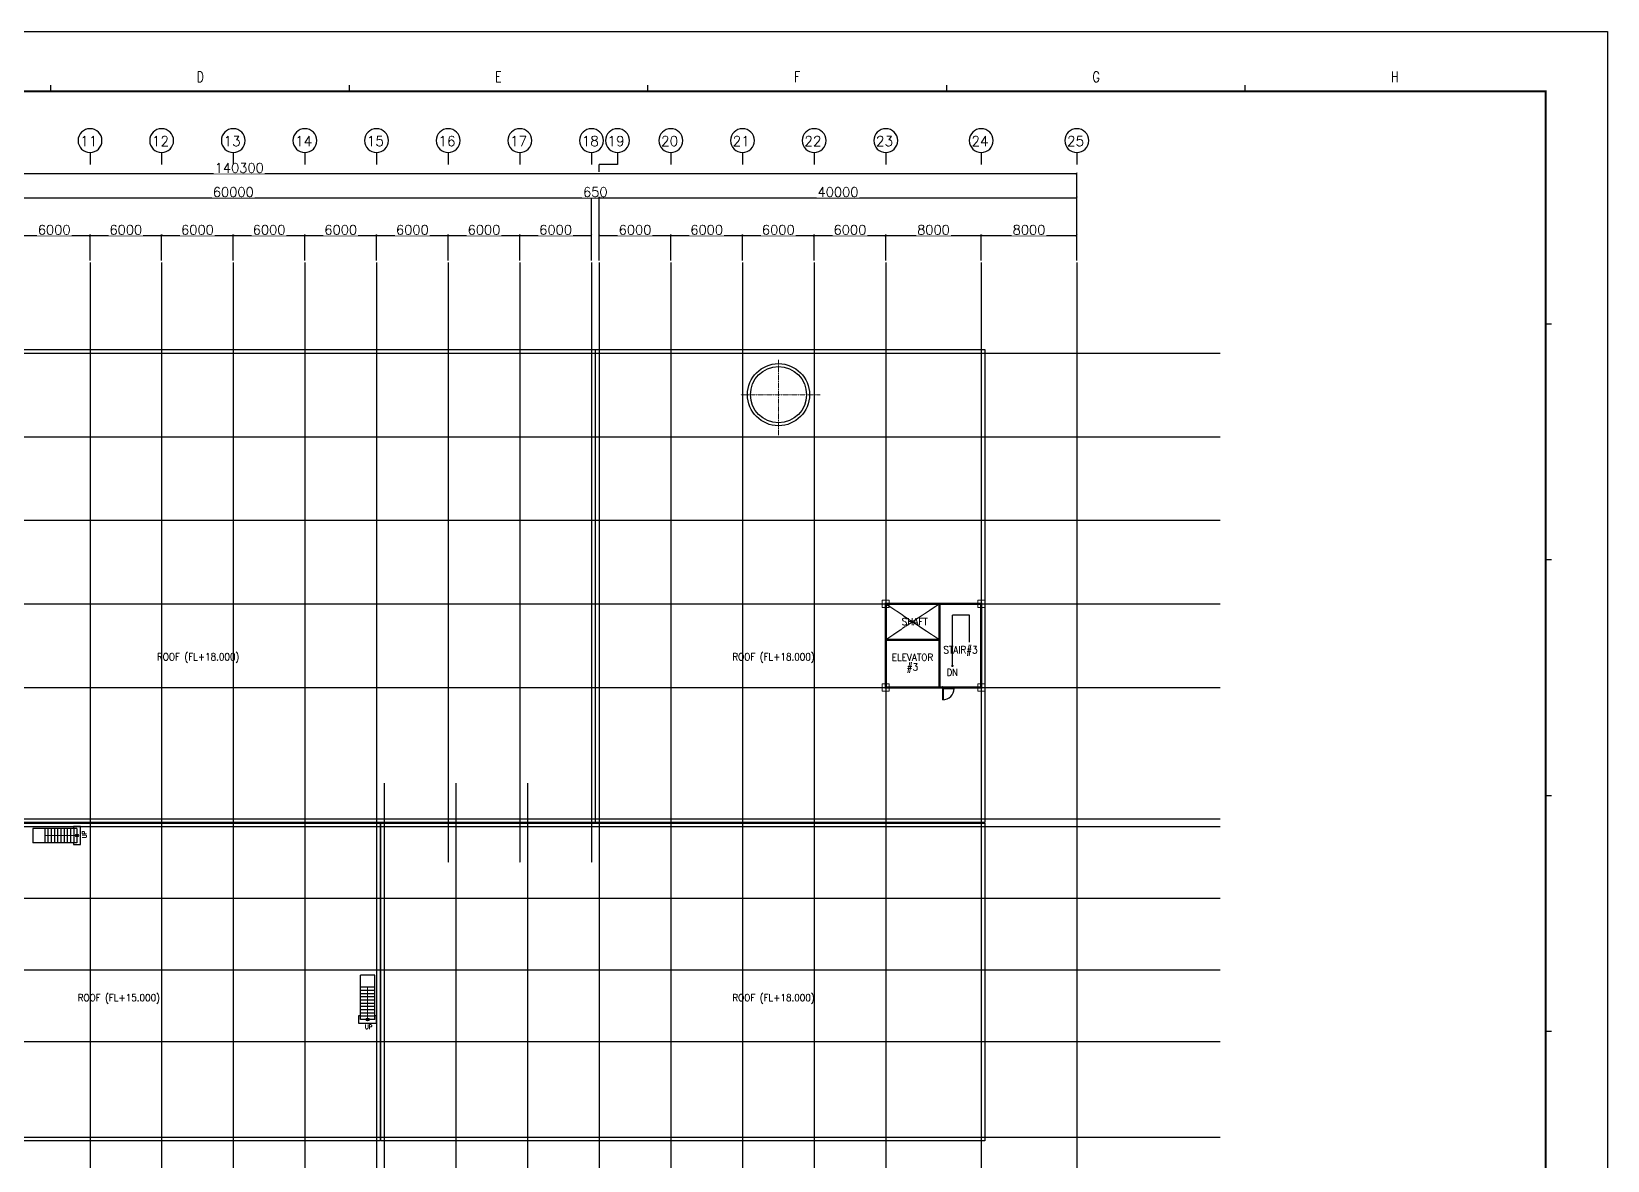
# Model space of a CAD drawing. Header units: millimetres. Extents: x -232466 to 860779, y -177975 to 311634.
# Drawn here: x 491527 to 623529, y -113908 to -19365 of the extents above; entities that cross this region are included whole.
import ezdxf
from ezdxf.enums import TextEntityAlignment as Align

# ---------------------------------------------------------------- set-up
doc = ezdxf.new("R2010")
doc.units = ezdxf.units.MM
doc.linetypes.add('AXES', pattern=[50.8, 31.75, -6.35, 6.35, -6.35])
doc.linetypes.add('CENTER', pattern=[2, 1.25, -0.25, 0.25, -0.25])
for name, color, linetype, lineweight in [('0 외형선', 3, 'Continuous', 25), ('CENTER', 1, 'CENTER', 9), ('COLUMN', 2, 'Continuous', 9), ('TEXT', 7, 'Continuous', 15), ('WALL', 7, 'Continuous', 9)]:
    doc.layers.add(name, color=color, linetype=linetype, lineweight=lineweight)
for name, color, linetype in [('Center Line', 1, 'CENTER'), ('dim', 7, 'Continuous'), ('DOOR', 4, 'Continuous'), ('EA1', 3, 'Continuous'), ('G', 3, 'Continuous'), ('LED', 7, 'Continuous'), ('SYM', 7, 'Continuous'), ('TITLEBOX', 7, 'Continuous'), ('W-FIN', 4, 'Continuous')]:
    doc.layers.add(name, color=color, linetype=linetype)
doc.styles.add('ROMAND', font='romand')
doc.styles.add('RomanS', font='romans.shx')
doc.styles.add('TBOX', font='romans.shx')
doc.dimstyles.new('HYUNDAI', dxfattribs={"dimscale": 120, "dimtxt": 3, "dimasz": 3, "dimexe": 1, "dimexo": 2, "dimgap": 1, "dimtad": 1, "dimdec": 0, "dimdsep": 46, "dimtxsty": 'RomanS', "dimcen": 0, "dimclrd": 256, "dimclre": 256, "dimclrt": 3, "dimadec": 0, "dimazin": 0, "dimtfac": 1, "dimtdec": 0, "dimtix": 1, "dimtmove": 2, "dimatfit": 3, "dimfxl": 1, "dimtvp": 1, "dimtolj": 1, "dimarcsym": 0})

# ---------------------------------------------------------------- blocks, each defined once
blk = doc.blocks.new('_ArchTick')
at = {"color": 0, "linetype": 'ByBlock', "const_width": 0.15}
blk.add_lwpolyline([(-0.5, -0.5), (0.5, 0.5)], dxfattribs=at)
blk = doc.blocks.new('*D933')
at = {"layer": 'Defpoints', "color": 0}
for p in [(579077, -31268), (438777, -38713), (579077, -38713)]:
    blk.add_point(p, dxfattribs=at)
at = {"layer": 'dim', "lineweight": -2}
for p, q in [((438777, -38553), (438777, -31188)), ((438777, -31268), (579077, -31268)), ((579077, -38553), (579077, -31188))]:
    blk.add_line(p, q, dxfattribs=at)
at = {"layer": 'dim', "lineweight": -2, "xscale": 160, "yscale": 160, "zscale": 160, "rotation": 180}
blk.add_blockref('_ArchTick', (438777, -31268), dxfattribs=at)
at = {"layer": 'dim', "lineweight": -2, "xscale": 160, "yscale": 160, "zscale": 160}
blk.add_blockref('_ArchTick', (579077, -31268), dxfattribs=at)
at = {"layer": 'dim', "color": 0, "insert": (508927, -30788), "char_height": 800, "attachment_point": 5, "style": 'RomanS', "bg_fill": 3, "box_fill_scale": 1.1, "bg_fill_color": 257, "bg_fill_transparency": 0}
blk.add_mtext('\\A1;140300', dxfattribs=at)
blk = doc.blocks.new('*D948')
at = {"layer": 'Defpoints', "color": 0}
for p in [(496427, -36450), (490427, -38713), (496427, -38713)]:
    blk.add_point(p, dxfattribs=at)
at = {"layer": 'dim', "lineweight": -2}
for p, q in [((490427, -38553), (490427, -36370)), ((490427, -36450), (496427, -36450)), ((496427, -38553), (496427, -36370))]:
    blk.add_line(p, q, dxfattribs=at)
at = {"layer": 'dim', "lineweight": -2, "xscale": 160, "yscale": 160, "zscale": 160, "rotation": 180}
blk.add_blockref('_ArchTick', (490427, -36450), dxfattribs=at)
at = {"layer": 'dim', "lineweight": -2, "xscale": 160, "yscale": 160, "zscale": 160}
blk.add_blockref('_ArchTick', (496427, -36450), dxfattribs=at)
at = {"layer": 'dim', "color": 0, "insert": (493427, -35970), "char_height": 800, "attachment_point": 5, "style": 'RomanS', "bg_fill": 3, "box_fill_scale": 1.1, "bg_fill_color": 257, "bg_fill_transparency": 0}
blk.add_mtext('\\A1;\\H0.025x;\\H40x;6000', dxfattribs=at)
blk = doc.blocks.new('*D949')
at = {"layer": 'Defpoints', "color": 0}
for p in [(502427, -36450), (496427, -38713), (502427, -38713)]:
    blk.add_point(p, dxfattribs=at)
at = {"layer": 'dim', "lineweight": -2}
for p, q in [((496427, -38553), (496427, -36370)), ((496427, -36450), (502427, -36450)), ((502427, -38553), (502427, -36370))]:
    blk.add_line(p, q, dxfattribs=at)
at = {"layer": 'dim', "lineweight": -2, "xscale": 160, "yscale": 160, "zscale": 160, "rotation": 180}
blk.add_blockref('_ArchTick', (496427, -36450), dxfattribs=at)
at = {"layer": 'dim', "lineweight": -2, "xscale": 160, "yscale": 160, "zscale": 160}
blk.add_blockref('_ArchTick', (502427, -36450), dxfattribs=at)
at = {"layer": 'dim', "color": 0, "insert": (499427, -35970), "char_height": 800, "attachment_point": 5, "style": 'RomanS', "bg_fill": 3, "box_fill_scale": 1.1, "bg_fill_color": 257, "bg_fill_transparency": 0}
blk.add_mtext('\\A1;\\H0.025x;\\H40x;6000', dxfattribs=at)
blk = doc.blocks.new('*D950')
at = {"layer": 'Defpoints', "color": 0}
for p in [(508427, -36450), (502427, -38713), (508427, -38713)]:
    blk.add_point(p, dxfattribs=at)
at = {"layer": 'dim', "lineweight": -2}
for p, q in [((502427, -38553), (502427, -36370)), ((502427, -36450), (508427, -36450)), ((508427, -38553), (508427, -36370))]:
    blk.add_line(p, q, dxfattribs=at)
at = {"layer": 'dim', "lineweight": -2, "xscale": 160, "yscale": 160, "zscale": 160, "rotation": 180}
blk.add_blockref('_ArchTick', (502427, -36450), dxfattribs=at)
at = {"layer": 'dim', "lineweight": -2, "xscale": 160, "yscale": 160, "zscale": 160}
blk.add_blockref('_ArchTick', (508427, -36450), dxfattribs=at)
at = {"layer": 'dim', "color": 0, "insert": (505427, -35970), "char_height": 800, "attachment_point": 5, "style": 'RomanS', "bg_fill": 3, "box_fill_scale": 1.1, "bg_fill_color": 257, "bg_fill_transparency": 0}
blk.add_mtext('\\A1;\\H0.025x;\\H40x;6000', dxfattribs=at)
blk = doc.blocks.new('*D951')
at = {"layer": 'Defpoints', "color": 0}
for p in [(514427, -36450), (508427, -38713), (514427, -38713)]:
    blk.add_point(p, dxfattribs=at)
at = {"layer": 'dim', "lineweight": -2}
for p, q in [((508427, -38553), (508427, -36370)), ((508427, -36450), (514427, -36450)), ((514427, -38553), (514427, -36370))]:
    blk.add_line(p, q, dxfattribs=at)
at = {"layer": 'dim', "lineweight": -2, "xscale": 160, "yscale": 160, "zscale": 160, "rotation": 180}
blk.add_blockref('_ArchTick', (508427, -36450), dxfattribs=at)
at = {"layer": 'dim', "lineweight": -2, "xscale": 160, "yscale": 160, "zscale": 160}
blk.add_blockref('_ArchTick', (514427, -36450), dxfattribs=at)
at = {"layer": 'dim', "color": 0, "insert": (511427, -35970), "char_height": 800, "attachment_point": 5, "style": 'RomanS', "bg_fill": 3, "box_fill_scale": 1.1, "bg_fill_color": 257, "bg_fill_transparency": 0}
blk.add_mtext('\\A1;\\H0.025x;\\H40x;6000', dxfattribs=at)
blk = doc.blocks.new('*D952')
at = {"layer": 'Defpoints', "color": 0}
for p in [(520427, -36450), (514427, -38713), (520427, -38713)]:
    blk.add_point(p, dxfattribs=at)
at = {"layer": 'dim', "lineweight": -2}
for p, q in [((514427, -38553), (514427, -36370)), ((514427, -36450), (520427, -36450)), ((520427, -38553), (520427, -36370))]:
    blk.add_line(p, q, dxfattribs=at)
at = {"layer": 'dim', "lineweight": -2, "xscale": 160, "yscale": 160, "zscale": 160, "rotation": 180}
blk.add_blockref('_ArchTick', (514427, -36450), dxfattribs=at)
at = {"layer": 'dim', "lineweight": -2, "xscale": 160, "yscale": 160, "zscale": 160}
blk.add_blockref('_ArchTick', (520427, -36450), dxfattribs=at)
at = {"layer": 'dim', "color": 0, "insert": (517427, -35970), "char_height": 800, "attachment_point": 5, "style": 'RomanS', "bg_fill": 3, "box_fill_scale": 1.1, "bg_fill_color": 257, "bg_fill_transparency": 0}
blk.add_mtext('\\A1;\\H0.025x;\\H40x;6000', dxfattribs=at)
blk = doc.blocks.new('*D953')
at = {"layer": 'Defpoints', "color": 0}
for p in [(526427, -36450), (520427, -38713), (526427, -38713)]:
    blk.add_point(p, dxfattribs=at)
at = {"layer": 'dim', "lineweight": -2}
for p, q in [((520427, -38553), (520427, -36370)), ((520427, -36450), (526427, -36450)), ((526427, -38553), (526427, -36370))]:
    blk.add_line(p, q, dxfattribs=at)
at = {"layer": 'dim', "lineweight": -2, "xscale": 160, "yscale": 160, "zscale": 160, "rotation": 180}
blk.add_blockref('_ArchTick', (520427, -36450), dxfattribs=at)
at = {"layer": 'dim', "lineweight": -2, "xscale": 160, "yscale": 160, "zscale": 160}
blk.add_blockref('_ArchTick', (526427, -36450), dxfattribs=at)
at = {"layer": 'dim', "color": 0, "insert": (523427, -35970), "char_height": 800, "attachment_point": 5, "style": 'RomanS', "bg_fill": 3, "box_fill_scale": 1.1, "bg_fill_color": 257, "bg_fill_transparency": 0}
blk.add_mtext('\\A1;\\H0.025x;\\H40x;6000', dxfattribs=at)
blk = doc.blocks.new('*D954')
at = {"layer": 'Defpoints', "color": 0}
for p in [(532427, -36450), (526427, -38713), (532427, -38713)]:
    blk.add_point(p, dxfattribs=at)
at = {"layer": 'dim', "lineweight": -2}
for p, q in [((526427, -38553), (526427, -36370)), ((526427, -36450), (532427, -36450)), ((532427, -38553), (532427, -36370))]:
    blk.add_line(p, q, dxfattribs=at)
at = {"layer": 'dim', "lineweight": -2, "xscale": 160, "yscale": 160, "zscale": 160, "rotation": 180}
blk.add_blockref('_ArchTick', (526427, -36450), dxfattribs=at)
at = {"layer": 'dim', "lineweight": -2, "xscale": 160, "yscale": 160, "zscale": 160}
blk.add_blockref('_ArchTick', (532427, -36450), dxfattribs=at)
at = {"layer": 'dim', "color": 0, "insert": (529427, -35970), "char_height": 800, "attachment_point": 5, "style": 'RomanS', "bg_fill": 3, "box_fill_scale": 1.1, "bg_fill_color": 257, "bg_fill_transparency": 0}
blk.add_mtext('\\A1;\\H0.025x;\\H40x;6000', dxfattribs=at)
blk = doc.blocks.new('*D955')
at = {"layer": 'Defpoints', "color": 0}
for p in [(538427, -36450), (532427, -38713), (538427, -38713)]:
    blk.add_point(p, dxfattribs=at)
at = {"layer": 'dim', "lineweight": -2}
for p, q in [((532427, -38553), (532427, -36370)), ((532427, -36450), (538427, -36450)), ((538427, -38553), (538427, -36370))]:
    blk.add_line(p, q, dxfattribs=at)
at = {"layer": 'dim', "lineweight": -2, "xscale": 160, "yscale": 160, "zscale": 160, "rotation": 180}
blk.add_blockref('_ArchTick', (532427, -36450), dxfattribs=at)
at = {"layer": 'dim', "lineweight": -2, "xscale": 160, "yscale": 160, "zscale": 160}
blk.add_blockref('_ArchTick', (538427, -36450), dxfattribs=at)
at = {"layer": 'dim', "color": 0, "insert": (535427, -35970), "char_height": 800, "attachment_point": 5, "style": 'RomanS', "bg_fill": 3, "box_fill_scale": 1.1, "bg_fill_color": 257, "bg_fill_transparency": 0}
blk.add_mtext('\\A1;\\H0.025x;\\H40x;6000', dxfattribs=at)
blk = doc.blocks.new('*D956')
at = {"layer": 'Defpoints', "color": 0}
for p in [(538427, -33286), (478427, -38713), (538427, -38713)]:
    blk.add_point(p, dxfattribs=at)
at = {"layer": 'dim', "lineweight": -2}
for p, q in [((478427, -38553), (478427, -33206)), ((478427, -33286), (538427, -33286)), ((538427, -38553), (538427, -33206))]:
    blk.add_line(p, q, dxfattribs=at)
at = {"layer": 'dim', "lineweight": -2, "xscale": 160, "yscale": 160, "zscale": 160, "rotation": 180}
blk.add_blockref('_ArchTick', (478427, -33286), dxfattribs=at)
at = {"layer": 'dim', "lineweight": -2, "xscale": 160, "yscale": 160, "zscale": 160}
blk.add_blockref('_ArchTick', (538427, -33286), dxfattribs=at)
at = {"layer": 'dim', "color": 0, "insert": (508427, -32806), "char_height": 800, "attachment_point": 5, "style": 'RomanS', "bg_fill": 3, "box_fill_scale": 1.1, "bg_fill_color": 257, "bg_fill_transparency": 0}
blk.add_mtext('\\A1;60000', dxfattribs=at)
blk = doc.blocks.new('*D957')
at = {"layer": 'Defpoints', "color": 0}
for p in [(538427, -38713), (539077, -38713)]:
    blk.add_point(p, dxfattribs=at)
at = {"layer": 'dim', "lineweight": -2}
for p, q in [((538427, -33286), (538267, -33286)), ((538427, -38553), (538427, -33206)), ((538427, -33286), (539077, -33286)), ((539077, -38553), (539077, -33206)), ((539077, -33286), (539237, -33286))]:
    blk.add_line(p, q, dxfattribs=at)
at = {"layer": 'dim', "lineweight": -2, "xscale": 160, "yscale": 160, "zscale": 160}
blk.add_blockref('_ArchTick', (538427, -33286), dxfattribs=at)
at = {"layer": 'dim', "lineweight": -2, "xscale": 160, "yscale": 160, "zscale": 160, "rotation": 180}
blk.add_blockref('_ArchTick', (539077, -33286), dxfattribs=at)
at = {"layer": 'dim', "color": 0, "insert": (538752, -32806), "char_height": 800, "attachment_point": 5, "style": 'RomanS', "bg_fill": 3, "box_fill_scale": 1.1, "bg_fill_color": 257, "bg_fill_transparency": 0}
blk.add_mtext('\\A1;650', dxfattribs=at)
at = {"layer": 'Defpoints', "color": 0}
blk.add_point((539077, -33286), dxfattribs=at)
blk = doc.blocks.new('*D958')
at = {"layer": 'Defpoints', "color": 0}
for p in [(545077, -36450), (539077, -38713), (545077, -38713)]:
    blk.add_point(p, dxfattribs=at)
at = {"layer": 'dim', "lineweight": -2}
for p, q in [((539077, -38553), (539077, -36370)), ((539077, -36450), (545077, -36450)), ((545077, -38553), (545077, -36370))]:
    blk.add_line(p, q, dxfattribs=at)
at = {"layer": 'dim', "lineweight": -2, "xscale": 160, "yscale": 160, "zscale": 160, "rotation": 180}
blk.add_blockref('_ArchTick', (539077, -36450), dxfattribs=at)
at = {"layer": 'dim', "lineweight": -2, "xscale": 160, "yscale": 160, "zscale": 160}
blk.add_blockref('_ArchTick', (545077, -36450), dxfattribs=at)
at = {"layer": 'dim', "color": 0, "insert": (542077, -35970), "char_height": 800, "attachment_point": 5, "style": 'RomanS', "bg_fill": 3, "box_fill_scale": 1.1, "bg_fill_color": 257, "bg_fill_transparency": 0}
blk.add_mtext('\\A1;\\H0.025x;\\H40x;6000', dxfattribs=at)
blk = doc.blocks.new('*D959')
at = {"layer": 'Defpoints', "color": 0}
for p in [(551077, -36450), (545077, -38713), (551077, -38713)]:
    blk.add_point(p, dxfattribs=at)
at = {"layer": 'dim', "lineweight": -2}
for p, q in [((545077, -38553), (545077, -36370)), ((545077, -36450), (551077, -36450)), ((551077, -38553), (551077, -36370))]:
    blk.add_line(p, q, dxfattribs=at)
at = {"layer": 'dim', "lineweight": -2, "xscale": 160, "yscale": 160, "zscale": 160, "rotation": 180}
blk.add_blockref('_ArchTick', (545077, -36450), dxfattribs=at)
at = {"layer": 'dim', "lineweight": -2, "xscale": 160, "yscale": 160, "zscale": 160}
blk.add_blockref('_ArchTick', (551077, -36450), dxfattribs=at)
at = {"layer": 'dim', "color": 0, "insert": (548077, -35970), "char_height": 800, "attachment_point": 5, "style": 'RomanS', "bg_fill": 3, "box_fill_scale": 1.1, "bg_fill_color": 257, "bg_fill_transparency": 0}
blk.add_mtext('\\A1;\\H0.025x;\\H40x;6000', dxfattribs=at)
blk = doc.blocks.new('*D960')
at = {"layer": 'Defpoints', "color": 0}
for p in [(557077, -36450), (551077, -38713), (557077, -38713)]:
    blk.add_point(p, dxfattribs=at)
at = {"layer": 'dim', "lineweight": -2}
for p, q in [((551077, -38553), (551077, -36370)), ((551077, -36450), (557077, -36450)), ((557077, -38553), (557077, -36370))]:
    blk.add_line(p, q, dxfattribs=at)
at = {"layer": 'dim', "lineweight": -2, "xscale": 160, "yscale": 160, "zscale": 160, "rotation": 180}
blk.add_blockref('_ArchTick', (551077, -36450), dxfattribs=at)
at = {"layer": 'dim', "lineweight": -2, "xscale": 160, "yscale": 160, "zscale": 160}
blk.add_blockref('_ArchTick', (557077, -36450), dxfattribs=at)
at = {"layer": 'dim', "color": 0, "insert": (554077, -35970), "char_height": 800, "attachment_point": 5, "style": 'RomanS', "bg_fill": 3, "box_fill_scale": 1.1, "bg_fill_color": 257, "bg_fill_transparency": 0}
blk.add_mtext('\\A1;\\H0.025x;\\H40x;6000', dxfattribs=at)
blk = doc.blocks.new('*D961')
at = {"layer": 'Defpoints', "color": 0}
for p in [(563077, -36450), (557077, -38713), (563077, -38713)]:
    blk.add_point(p, dxfattribs=at)
at = {"layer": 'dim', "lineweight": -2}
for p, q in [((557077, -38553), (557077, -36370)), ((557077, -36450), (563077, -36450)), ((563077, -38553), (563077, -36370))]:
    blk.add_line(p, q, dxfattribs=at)
at = {"layer": 'dim', "lineweight": -2, "xscale": 160, "yscale": 160, "zscale": 160, "rotation": 180}
blk.add_blockref('_ArchTick', (557077, -36450), dxfattribs=at)
at = {"layer": 'dim', "lineweight": -2, "xscale": 160, "yscale": 160, "zscale": 160}
blk.add_blockref('_ArchTick', (563077, -36450), dxfattribs=at)
at = {"layer": 'dim', "color": 0, "insert": (560077, -35970), "char_height": 800, "attachment_point": 5, "style": 'RomanS', "bg_fill": 3, "box_fill_scale": 1.1, "bg_fill_color": 257, "bg_fill_transparency": 0}
blk.add_mtext('\\A1;\\H0.025x;\\H40x;6000', dxfattribs=at)
blk = doc.blocks.new('*D962')
at = {"layer": 'Defpoints', "color": 0}
for p in [(571077, -36450), (563077, -38713), (571077, -38713)]:
    blk.add_point(p, dxfattribs=at)
at = {"layer": 'dim', "lineweight": -2}
for p, q in [((563077, -38553), (563077, -36370)), ((563077, -36450), (571077, -36450)), ((571077, -38553), (571077, -36370))]:
    blk.add_line(p, q, dxfattribs=at)
at = {"layer": 'dim', "lineweight": -2, "xscale": 160, "yscale": 160, "zscale": 160, "rotation": 180}
blk.add_blockref('_ArchTick', (563077, -36450), dxfattribs=at)
at = {"layer": 'dim', "lineweight": -2, "xscale": 160, "yscale": 160, "zscale": 160}
blk.add_blockref('_ArchTick', (571077, -36450), dxfattribs=at)
at = {"layer": 'dim', "color": 0, "insert": (567077, -35970), "char_height": 800, "attachment_point": 5, "style": 'RomanS', "bg_fill": 3, "box_fill_scale": 1.1, "bg_fill_color": 257, "bg_fill_transparency": 0}
blk.add_mtext('\\A1;\\H0.025x;\\H40x;8000', dxfattribs=at)
blk = doc.blocks.new('*D963')
at = {"layer": 'Defpoints', "color": 0}
for p in [(579077, -33286), (539077, -38713), (579077, -38713)]:
    blk.add_point(p, dxfattribs=at)
at = {"layer": 'dim', "lineweight": -2}
for p, q in [((539077, -38553), (539077, -33206)), ((539077, -33286), (579077, -33286)), ((579077, -38553), (579077, -33206))]:
    blk.add_line(p, q, dxfattribs=at)
at = {"layer": 'dim', "lineweight": -2, "xscale": 160, "yscale": 160, "zscale": 160, "rotation": 180}
blk.add_blockref('_ArchTick', (539077, -33286), dxfattribs=at)
at = {"layer": 'dim', "lineweight": -2, "xscale": 160, "yscale": 160, "zscale": 160}
blk.add_blockref('_ArchTick', (579077, -33286), dxfattribs=at)
at = {"layer": 'dim', "color": 0, "insert": (559077, -32806), "char_height": 800, "attachment_point": 5, "style": 'RomanS', "bg_fill": 3, "box_fill_scale": 1.1, "bg_fill_color": 257, "bg_fill_transparency": 0}
blk.add_mtext('\\A1;40000', dxfattribs=at)
blk = doc.blocks.new('주열')
at = {"layer": 'SYM'}
blk.add_line((0, 600), (0, 0), dxfattribs=at)
blk.add_circle((0, 1200), 600, dxfattribs=at)
blk = doc.blocks.new('*D997')
at = {"layer": 'Defpoints', "color": 0}
for p in [(579077, -36450), (571077, -38713), (579077, -38713)]:
    blk.add_point(p, dxfattribs=at)
at = {"layer": 'dim', "lineweight": -2}
for p, q in [((571077, -38553), (571077, -36370)), ((571077, -36450), (579077, -36450)), ((579077, -38553), (579077, -36370))]:
    blk.add_line(p, q, dxfattribs=at)
at = {"layer": 'dim', "lineweight": -2, "xscale": 160, "yscale": 160, "zscale": 160, "rotation": 180}
blk.add_blockref('_ArchTick', (571077, -36450), dxfattribs=at)
at = {"layer": 'dim', "lineweight": -2, "xscale": 160, "yscale": 160, "zscale": 160}
blk.add_blockref('_ArchTick', (579077, -36450), dxfattribs=at)
at = {"layer": 'dim', "color": 0, "insert": (575077, -35970), "char_height": 800, "attachment_point": 5, "style": 'RomanS', "bg_fill": 3, "box_fill_scale": 1.1, "bg_fill_color": 257, "bg_fill_transparency": 0}
blk.add_mtext('\\A1;\\H0.025x;\\H40x;8000', dxfattribs=at)
blk = doc.blocks.new('column600')
at = {"layer": 'COLUMN', "linetype": 'Continuous'}
blk.add_lwpolyline([(-300, -300), (300, -300), (300, 300), (-300, 300)], close=True, dxfattribs=at)
blk = doc.blocks.new('SD1')
at = {"color": 8}
for p, q in [((-55, 200), (-975, 200)), ((-955, 155), (-45, 155))]:
    blk.add_line(p, q, dxfattribs=at)
for points in [[(-1000, 180), (-1000, 200), (-975, 200), (-975, 155), (-955, 155), (-955, 95), (-975, 50), (-1000, 50), (-1000, 70)], [(-25, 1150), (-25, 200), (-55, 200), (-55, 1150)], [(0, 180), (0, 200), (-25, 200), (-25, 155), (-45, 155), (-45, 95), (-25, 50), (0, 50), (0, 70)]]:
    blk.add_lwpolyline(points)
blk.add_arc((-25, 200), 950, 90, 180)
blk = doc.blocks.new('DOT5')
at = {"ltscale": 0.5}
h = blk.add_hatch(color=256, dxfattribs=at)
h.dxf.hatch_style = 1
h.paths.add_polyline_path([(-7579, 38839, 1), (-7339, 38839, 1)])
at = {"color": 0, "ltscale": 0.5}
blk.add_circle((-7459, 38839), 120, dxfattribs=at)

msp = doc.modelspace()

# ---------------------------------------------------------------- linework, layer by layer
for p, q in [((568659.3, -72491.2), (568659.3, -68252)), ((570104.3, -68252), (568659.3, -68252)), ((570104.3, -70511.2), (570104.3, -68252))]:
    msp.add_line(p, q)
at = {"linetype": 'Continuous'}
for points in [[(478126.6, -45999), (538726.6, -45999), (538726.6, -85599), (478126.6, -85599)], [(538776.6, -45999), (571376.6, -45999), (571376.6, -85599), (538776.6, -85599)]]:
    msp.add_lwpolyline(points, close=True, dxfattribs=at)
msp.add_lwpolyline([(570104.3, -70511.2, 0, 160, 0), (570104.3, -70031.2, 0, 0, 0), (570104.3, -70511.2, 0, 0, 0)], format="xyseb")
for points in [[(478126.6, -85649), (520726.6, -85649), (520726.6, -112249), (478126.6, -112249)], [(520776.6, -85649), (571376.6, -85649), (571376.6, -112249), (520776.6, -112249)]]:
    msp.add_lwpolyline(points, close=True)
at = {"color": 3, "ltscale": 0.5}
for points in [[(495033.2, -87298.2), (495033.2, -87448.2), (495633.2, -87448.2), (495633.2, -85948.2), (495033.2, -85948.2), (495033.2, -86098.2)], [(519076.7, -101801.6), (518926.7, -101801.6), (518926.7, -102401.6), (520426.7, -102401.6), (520426.7, -101801.6), (520276.7, -101801.6)]]:
    msp.add_lwpolyline(points, dxfattribs=at)
at = {"layer": '0 외형선', "linetype": 'Continuous', "const_width": 200}
for points in [[(563076.7, -67298.2), (567576.8, -67297.4), (567576.8, -70296.4), (563076.8, -70296.4)], [(571076.7, -67298.2), (571076, -74297.3), (567576.8, -74297.4), (567576.8, -67297.4)], [(563076.8, -70297.2), (567576.8, -70297.2), (567576.8, -74297.4), (563076.8, -74297.4)]]:
    msp.add_lwpolyline(points, close=True, dxfattribs=at)
at = {"layer": 'CENTER', "linetype": 'CENTER'}
for p, q in [((554094.4, -46853.6), (554094.4, -53219.9)), ((557594.8, -49777.6), (550947.9, -49777.6))]:
    msp.add_line(p, q, dxfattribs=at)
at = {"layer": 'Center Line', "linetype": 'AXES'}
for p, q in [((435355.3, -46298.2), (591076.7, -46298.2)), ((435355.3, -46298.2), (591076.7, -46298.2)), ((435355.3, -53298.2), (591076.7, -53298.2)), ((435355.3, -60298.2), (591076.7, -60298.2)), ((435355.3, -67298.2), (591076.7, -67298.2)), ((567576.8, -67297.4), (563076.8, -70296.4)), ((563076.8, -67297.4), (567576.8, -70296.4)), ((435355.3, -74298.2), (591076.7, -74298.2)), ((521076.7, -82298.2), (521076.7, -121886.7)), ((527076.7, -82298.2), (527076.7, -121886.7)), ((533076.7, -82298.2), (533076.7, -121886.7)), ((435355.3, -85298.2), (591076.7, -85298.2)), ((435355.3, -85948.2), (591076.7, -85948.2)), ((435355.3, -91948.2), (591076.7, -91948.2)), ((435355.3, -97948.2), (591076.7, -97948.2)), ((435355.3, -103948.2), (591076.7, -103948.2)), ((435355.3, -111948.2), (591076.7, -111948.2))]:
    msp.add_line(p, q, dxfattribs=at)
at = {"layer": 'EA1'}
for radius in [2600, 2350]:
    msp.add_circle((554094.4, -49777.6), radius, dxfattribs=at)
at = {"layer": 'LED', "const_width": 100}
msp.add_lwpolyline([(568610.6, -72479.8, 1), (568707.9, -72502.6, 1)], format="xyb", close=True, dxfattribs=at)
at = {"layer": 'TITLEBOX', "color": 4, "linetype": 'Continuous'}
for p, q in [((493153.6, -24364.9), (493153.6, -23864.9)), ((493153.6, -24364.9), (493153.6, -23864.9)), ((518153.6, -24364.9), (518153.6, -23864.9)), ((518153.6, -24364.9), (518153.6, -23864.9)), ((543153.6, -24364.9), (543153.6, -23864.9)), ((543153.6, -24364.9), (543153.6, -23864.9)), ((568187.9, -24364.9), (568187.9, -23864.9)), ((568187.9, -24364.9), (568187.9, -23864.9)), ((593187.9, -24364.9), (593187.9, -23864.9)), ((593187.9, -24364.9), (593187.9, -23864.9)), ((618843.6, -43864.9), (618343.6, -43864.9)), ((618843.6, -63614.9), (618343.6, -63614.9)), ((618843.6, -83364.9), (618343.6, -83364.9)), ((618843.6, -103114.9), (618343.6, -103114.9))]:
    msp.add_line(p, q, dxfattribs=at)
at = {"layer": 'TITLEBOX', "color": 7}
msp.add_lwpolyline([(413278.6, -19364.9), (623528.6, -19364.9), (623528.6, -167864.9), (413278.6, -167864.9)], close=True, dxfattribs=at)
at = {"layer": 'TITLEBOX', "color": 4, "const_width": 175}
msp.add_lwpolyline([(418278.6, -24364.9), (618343.6, -24364.9), (618343.6, -162093.5), (418278.6, -162093.5)], close=True, dxfattribs=at)
at = {"layer": 'W-FIN', "ltscale": 0.5}
for p, q in [((495333.2, -86098.2), (491628.2, -86098.2)), ((491628.2, -86098.2), (491628.2, -87298.2)), ((492633.2, -86098.2), (492633.2, -87298.2)), ((492903.2, -86098.2), (492903.2, -87298.2)), ((493173.2, -86098.2), (493173.2, -87298.2)), ((493443.2, -86098.2), (493443.2, -87298.2)), ((493713.2, -86098.2), (493713.2, -87298.2)), ((493983.2, -86098.2), (493983.2, -87298.2)), ((494253.2, -86098.2), (494253.2, -87298.2)), ((494523.2, -86098.2), (494523.2, -87298.2)), ((494793.2, -86098.2), (494793.2, -87298.2)), ((495063.2, -86098.2), (495063.2, -87298.2)), ((495333.2, -86098.2), (495333.2, -87298.2)), ((495333.2, -87298.2), (491628.2, -87298.2)), ((519076.7, -102101.6), (519076.7, -98396.6)), ((520276.7, -98396.6), (519076.7, -98396.6)), ((520276.7, -102101.6), (520276.7, -98396.6)), ((520276.7, -99401.6), (519076.7, -99401.6)), ((520276.7, -99671.6), (519076.7, -99671.6)), ((520276.7, -99941.6), (519076.7, -99941.6)), ((520276.7, -100211.6), (519076.7, -100211.6)), ((520276.7, -100481.6), (519076.7, -100481.6)), ((520276.7, -100751.6), (519076.7, -100751.6)), ((520276.7, -101021.6), (519076.7, -101021.6)), ((520276.7, -101291.6), (519076.7, -101291.6)), ((520276.7, -101561.6), (519076.7, -101561.6)), ((520276.7, -101831.6), (519076.7, -101831.6)), ((520276.7, -102101.6), (519076.7, -102101.6))]:
    msp.add_line(p, q, dxfattribs=at)
at = {"layer": 'WALL', "color": 0, "ltscale": 0.5}
for p, q in [((495333.2, -86698.2), (492619, -86698.2)), ((519676.7, -102101.6), (519676.7, -99387.3))]:
    msp.add_line(p, q, dxfattribs=at)

# ---------------------------------------------------------------- block references
at = {"color": 0}
for p, rotation in [((487874.2, -47858.9), 180), ((558515.9, -94642.5), 90)]:
    msp.add_blockref('DOT5', p, dxfattribs=dict(at, rotation=rotation))
at = {"layer": 'COLUMN', "linetype": 'Continuous'}
for p in [(563076.8, -67297.3), (571076.8, -67297.3), (563076.8, -74297.3), (571076.8, -74297.3)]:
    msp.add_blockref('column600', p, dxfattribs=at)
at = {"layer": 'DOOR', "rotation": 180.0000000000003}
msp.add_blockref('SD1', (567822.3, -74181.9), dxfattribs=at)

# ---------------------------------------------------------------- texts
at = {"color": 0, "ltscale": 0.5, "style": 'RomanS', "width": 0.9}
msp.add_text('UP', height=375, rotation=90, dxfattribs=at).set_placement((496139.9, -86922.7))
msp.add_text('UP', height=375, dxfattribs=at).set_placement((519452.1, -102908.2))
at = {"layer": 'G', "color": 3, "style": 'RomanS', "width": 0.9}
for s, p in [('SHAFT', (565505.2, -68784.4)), ('STAIR#3', (569335.1, -71185.2)), ('ROOF (FL+18.000)', (505486.7, -71772.2)), ('ROOF (FL+18.000)', (553677, -71772.2)), ('ELEVATOR', (565314, -71772.2)), ('#3', (565314, -72622.2)), ('ROOF (FL+15.000)', (498839.8, -100322.9)), ('ROOF (FL+18.000)', (553677, -100322.9))]:
    msp.add_text(s, height=600, dxfattribs=at).set_placement(p, align=Align.MIDDLE)
at = {"layer": 'SYM', "style": 'ROMAND'}
for s, p in [('11', (495604.2, -28961.3)), ('12', (501604.2, -28961.3)), ('13', (507604.2, -28961.3)), ('14', (513604.2, -28961.3)), ('15', (519604.2, -28961.3)), ('16', (525604.2, -28961.3)), ('17', (531604.2, -28961.3)), ('18', (537604.2, -28961.3)), ('19', (539760.1, -28961.3)), ('20', (544254.2, -28961.3)), ('21', (550254.2, -28961.3)), ('22', (556254.2, -28961.3)), ('23', (562254.2, -28961.3)), ('24', (570254.2, -28961.3)), ('25', (578254.2, -28961.3))]:
    msp.add_text(s, height=840.88, dxfattribs=at).set_placement(p)
at = {"layer": 'TEXT', "color": 0, "linetype": 'Continuous', "style": 'RomanS', "width": 0.85}
msp.add_text('DN', height=600, dxfattribs=at).set_placement((568177.1, -73324.7))
at = {"layer": 'TITLEBOX', "color": 4, "linetype": 'Continuous', "style": 'TBOX', "width": 0.75}
for s, p in [('D', (505371.2, -23598.5)), ('E', (530371.2, -23598.5)), ('F', (555405.4, -23598.5)), ('G', (580405.4, -23598.5)), ('H', (605405.4, -23598.5))]:
    msp.add_text(s, height=875, dxfattribs=at).set_placement(p)

# ---------------------------------------------------------------- next in the draw order: dimensions: what is measured, and where the dimension line sits
at = {"layer": 'dim'}
dim = msp.add_linear_dim(base=(579076.7, -31267.8), p1=(438776.7, -38712.6), p2=(579076.7, -38712.6), dimstyle='HYUNDAI', override={"dimscale": 80, "dimtxt": 10, "dimasz": 2, "dimpost": '\\X', "dimblk1": 'ArchTick', "dimblk2": 'ArchTick', "dimsah": 1, "dimclrt": 0, "dimtfill": 1, "dimtfillclr": 0}, dxfattribs=at)
dim.commit()
dim.dimension.update_dxf_attribs({"geometry": '*D933', "text_midpoint": (508926.7, -30787.8)})

# ---------------------------------------------------------------- next in the draw order: linework, layer by layer
for p in [(540605.5, -30500.8), (539076.7, -31124.2)]:
    msp.add_line(p, (539076.7, -30500.8))
at = {"layer": 'Center Line', "linetype": 'AXES'}
for p, q in [((496426.7, -38712.6), (496426.7, -121886.7)), ((502426.7, -38712.6), (502426.7, -121886.7)), ((508426.7, -38712.6), (508426.7, -121886.7)), ((514426.7, -38712.6), (514426.7, -121886.7)), ((520426.7, -38712.6), (520426.7, -121886.7)), ((539076.7, -38712.6), (539076.7, -121886.7)), ((545076.7, -38712.6), (545076.7, -121886.7)), ((551076.7, -38712.6), (551076.7, -121886.7)), ((557076.7, -38712.6), (557076.7, -121886.7)), ((563076.7, -38712.6), (563076.7, -121886.7)), ((571076.7, -38712.6), (571076.7, -121886.7))]:
    msp.add_line(p, q, dxfattribs=at)

# ---------------------------------------------------------------- next in the draw order: block references
at = {"layer": 'SYM', "xscale": -1.666666666666667, "yscale": 1.666666666666667, "zscale": 1.666666666666667, "rotation": 359.9999999999999}
for p in [(496426.7, -30500.8), (502426.7, -30500.8), (508426.7, -30500.8), (514426.7, -30500.8), (520426.7, -30500.8), (526426.7, -30500.8), (532426.7, -30500.8), (538426.7, -30500.8), (540605.5, -30500.8), (545076.7, -30500.8), (551076.7, -30500.8), (557076.7, -30500.8), (563076.7, -30500.8), (571076.7, -30500.8), (579076.7, -30500.8)]:
    msp.add_blockref('주열', p, dxfattribs=at)

# ---------------------------------------------------------------- next in the draw order: dimensions: what is measured, and where the dimension line sits
at = {"layer": 'dim'}
dim = msp.add_linear_dim(base=(496426.7, -36449.5), p1=(490426.7, -38712.6), p2=(496426.7, -38712.6), text='\\H0.025x;\\H40x;<>', dimstyle='HYUNDAI', override={"dimscale": 80, "dimtxt": 10, "dimasz": 2, "dimpost": '\\X', "dimtxsty": 'RomanS', "dimblk1": 'ArchTick', "dimblk2": 'ArchTick', "dimsah": 1, "dimclrt": 0, "dimtfill": 1}, dxfattribs=at)
dim.commit()
dim.dimension.update_dxf_attribs({"geometry": '*D948', "text_midpoint": (493426.7, -35969.5)})

# ---------------------------------------------------------------- next in the draw order: dimensions: what is measured, and where the dimension line sits
dim = msp.add_linear_dim(base=(502426.7, -36449.5), p1=(496426.7, -38712.6), p2=(502426.7, -38712.6), text='\\H0.025x;\\H40x;<>', dimstyle='HYUNDAI', override={"dimscale": 80, "dimtxt": 10, "dimasz": 2, "dimpost": '\\X', "dimtxsty": 'RomanS', "dimblk1": 'ArchTick', "dimblk2": 'ArchTick', "dimsah": 1, "dimclrt": 0, "dimtfill": 1}, dxfattribs=at)
dim.commit()
dim.dimension.update_dxf_attribs({"geometry": '*D949', "text_midpoint": (499426.7, -35969.5)})

# ---------------------------------------------------------------- next in the draw order: dimensions: what is measured, and where the dimension line sits
dim = msp.add_linear_dim(base=(508426.7, -36449.5), p1=(502426.7, -38712.6), p2=(508426.7, -38712.6), text='\\H0.025x;\\H40x;<>', dimstyle='HYUNDAI', override={"dimscale": 80, "dimtxt": 10, "dimasz": 2, "dimpost": '\\X', "dimtxsty": 'RomanS', "dimblk1": 'ArchTick', "dimblk2": 'ArchTick', "dimsah": 1, "dimclrt": 0, "dimtfill": 1}, dxfattribs=at)
dim.commit()
dim.dimension.update_dxf_attribs({"geometry": '*D950', "text_midpoint": (505426.7, -35969.5)})

# ---------------------------------------------------------------- next in the draw order: dimensions: what is measured, and where the dimension line sits
dim = msp.add_linear_dim(base=(514426.7, -36449.5), p1=(508426.7, -38712.6), p2=(514426.7, -38712.6), text='\\H0.025x;\\H40x;<>', dimstyle='HYUNDAI', override={"dimscale": 80, "dimtxt": 10, "dimasz": 2, "dimpost": '\\X', "dimtxsty": 'RomanS', "dimblk1": 'ArchTick', "dimblk2": 'ArchTick', "dimsah": 1, "dimclrt": 0, "dimtfill": 1}, dxfattribs=at)
dim.commit()
dim.dimension.update_dxf_attribs({"geometry": '*D951', "text_midpoint": (511426.7, -35969.5)})

# ---------------------------------------------------------------- next in the draw order: dimensions: what is measured, and where the dimension line sits
dim = msp.add_linear_dim(base=(520426.7, -36449.5), p1=(514426.7, -38712.6), p2=(520426.7, -38712.6), text='\\H0.025x;\\H40x;<>', dimstyle='HYUNDAI', override={"dimscale": 80, "dimtxt": 10, "dimasz": 2, "dimpost": '\\X', "dimtxsty": 'RomanS', "dimblk1": 'ArchTick', "dimblk2": 'ArchTick', "dimsah": 1, "dimclrt": 0, "dimtfill": 1}, dxfattribs=at)
dim.commit()
dim.dimension.update_dxf_attribs({"geometry": '*D952', "text_midpoint": (517426.7, -35969.5)})

# ---------------------------------------------------------------- next in the draw order: dimensions: what is measured, and where the dimension line sits
dim = msp.add_linear_dim(base=(526426.7, -36449.5), p1=(520426.7, -38712.6), p2=(526426.7, -38712.6), text='\\H0.025x;\\H40x;<>', dimstyle='HYUNDAI', override={"dimscale": 80, "dimtxt": 10, "dimasz": 2, "dimpost": '\\X', "dimtxsty": 'RomanS', "dimblk1": 'ArchTick', "dimblk2": 'ArchTick', "dimsah": 1, "dimclrt": 0, "dimtfill": 1}, dxfattribs=at)
dim.commit()
dim.dimension.update_dxf_attribs({"geometry": '*D953', "text_midpoint": (523426.7, -35969.5)})

# ---------------------------------------------------------------- next in the draw order: dimensions: what is measured, and where the dimension line sits
dim = msp.add_linear_dim(base=(532426.7, -36449.5), p1=(526426.7, -38712.6), p2=(532426.7, -38712.6), text='\\H0.025x;\\H40x;<>', dimstyle='HYUNDAI', override={"dimscale": 80, "dimtxt": 10, "dimasz": 2, "dimpost": '\\X', "dimtxsty": 'RomanS', "dimblk1": 'ArchTick', "dimblk2": 'ArchTick', "dimsah": 1, "dimclrt": 0, "dimtfill": 1}, dxfattribs=at)
dim.commit()
dim.dimension.update_dxf_attribs({"geometry": '*D954', "text_midpoint": (529426.7, -35969.5)})

# ---------------------------------------------------------------- next in the draw order: dimensions: what is measured, and where the dimension line sits
dim = msp.add_linear_dim(base=(538426.7, -36449.5), p1=(532426.7, -38712.6), p2=(538426.7, -38712.6), text='\\H0.025x;\\H40x;<>', dimstyle='HYUNDAI', override={"dimscale": 80, "dimtxt": 10, "dimasz": 2, "dimpost": '\\X', "dimtxsty": 'RomanS', "dimblk1": 'ArchTick', "dimblk2": 'ArchTick', "dimsah": 1, "dimclrt": 0, "dimtfill": 1}, dxfattribs=at)
dim.commit()
dim.dimension.update_dxf_attribs({"geometry": '*D955', "text_midpoint": (535426.7, -35969.5)})

# ---------------------------------------------------------------- next in the draw order: dimensions: what is measured, and where the dimension line sits
dim = msp.add_linear_dim(base=(538426.7, -33286.1), p1=(478426.7, -38712.6), p2=(538426.7, -38712.6), dimstyle='HYUNDAI', override={"dimscale": 80, "dimtxt": 10, "dimasz": 2, "dimpost": '\\X', "dimblk1": 'ArchTick', "dimblk2": 'ArchTick', "dimsah": 1, "dimclrt": 0, "dimtfill": 1, "dimtfillclr": 0}, dxfattribs=at)
dim.commit()
dim.dimension.update_dxf_attribs({"geometry": '*D956', "text_midpoint": (508426.7, -32806.1)})

# ---------------------------------------------------------------- next in the draw order: linework, layer by layer
at = {"layer": 'Center Line', "linetype": 'AXES'}
for p, q in [((526426.7, -38712.6), (526426.7, -88948.2)), ((532426.7, -38712.6), (532426.7, -88948.2))]:
    msp.add_line(p, q, dxfattribs=at)

# ---------------------------------------------------------------- next in the draw order: dimensions: what is measured, and where the dimension line sits
at = {"layer": 'dim'}
dim = msp.add_linear_dim(base=(539076.7, -33286.1), p1=(538426.7, -38712.6), p2=(539076.7, -38712.6), dimstyle='HYUNDAI', override={"dimscale": 80, "dimtxt": 10, "dimasz": 2, "dimpost": '\\X', "dimblk1": 'ArchTick', "dimblk2": 'ArchTick', "dimsah": 1, "dimclrt": 0, "dimtfill": 1, "dimtfillclr": 0}, dxfattribs=at)
dim.commit()
dim.dimension.update_dxf_attribs({"geometry": '*D957', "text_midpoint": (538751.7, -32806.1)})

# ---------------------------------------------------------------- next in the draw order: dimensions: what is measured, and where the dimension line sits
dim = msp.add_linear_dim(base=(545076.7, -36449.5), p1=(539076.7, -38712.6), p2=(545076.7, -38712.6), text='\\H0.025x;\\H40x;<>', dimstyle='HYUNDAI', override={"dimscale": 80, "dimtxt": 10, "dimasz": 2, "dimpost": '\\X', "dimtxsty": 'RomanS', "dimblk1": 'ArchTick', "dimblk2": 'ArchTick', "dimsah": 1, "dimclrt": 0, "dimtfill": 1}, dxfattribs=at)
dim.commit()
dim.dimension.update_dxf_attribs({"geometry": '*D958', "text_midpoint": (542076.7, -35969.5)})

# ---------------------------------------------------------------- next in the draw order: dimensions: what is measured, and where the dimension line sits
dim = msp.add_linear_dim(base=(551076.7, -36449.5), p1=(545076.7, -38712.6), p2=(551076.7, -38712.6), text='\\H0.025x;\\H40x;<>', dimstyle='HYUNDAI', override={"dimscale": 80, "dimtxt": 10, "dimasz": 2, "dimpost": '\\X', "dimtxsty": 'RomanS', "dimblk1": 'ArchTick', "dimblk2": 'ArchTick', "dimsah": 1, "dimclrt": 0, "dimtfill": 1}, dxfattribs=at)
dim.commit()
dim.dimension.update_dxf_attribs({"geometry": '*D959', "text_midpoint": (548076.7, -35969.5)})

# ---------------------------------------------------------------- next in the draw order: dimensions: what is measured, and where the dimension line sits
dim = msp.add_linear_dim(base=(557076.7, -36449.5), p1=(551076.7, -38712.6), p2=(557076.7, -38712.6), text='\\H0.025x;\\H40x;<>', dimstyle='HYUNDAI', override={"dimscale": 80, "dimtxt": 10, "dimasz": 2, "dimpost": '\\X', "dimtxsty": 'RomanS', "dimblk1": 'ArchTick', "dimblk2": 'ArchTick', "dimsah": 1, "dimclrt": 0, "dimtfill": 1}, dxfattribs=at)
dim.commit()
dim.dimension.update_dxf_attribs({"geometry": '*D960', "text_midpoint": (554076.7, -35969.5)})

# ---------------------------------------------------------------- next in the draw order: dimensions: what is measured, and where the dimension line sits
dim = msp.add_linear_dim(base=(563076.7, -36449.5), p1=(557076.7, -38712.6), p2=(563076.7, -38712.6), text='\\H0.025x;\\H40x;<>', dimstyle='HYUNDAI', override={"dimscale": 80, "dimtxt": 10, "dimasz": 2, "dimpost": '\\X', "dimtxsty": 'RomanS', "dimblk1": 'ArchTick', "dimblk2": 'ArchTick', "dimsah": 1, "dimclrt": 0, "dimtfill": 1}, dxfattribs=at)
dim.commit()
dim.dimension.update_dxf_attribs({"geometry": '*D961', "text_midpoint": (560076.7, -35969.5)})

# ---------------------------------------------------------------- next in the draw order: dimensions: what is measured, and where the dimension line sits
dim = msp.add_linear_dim(base=(571076.7, -36449.5), p1=(563076.7, -38712.6), p2=(571076.7, -38712.6), text='\\H0.025x;\\H40x;<>', dimstyle='HYUNDAI', override={"dimscale": 80, "dimtxt": 10, "dimasz": 2, "dimpost": '\\X', "dimtxsty": 'RomanS', "dimblk1": 'ArchTick', "dimblk2": 'ArchTick', "dimsah": 1, "dimclrt": 0, "dimtfill": 1}, dxfattribs=at)
dim.commit()
dim.dimension.update_dxf_attribs({"geometry": '*D962', "text_midpoint": (567076.7, -35969.5)})

# ---------------------------------------------------------------- next in the draw order: dimensions: what is measured, and where the dimension line sits
dim = msp.add_linear_dim(base=(579076.7, -33286.1), p1=(539076.7, -38712.6), p2=(579076.7, -38712.6), dimstyle='HYUNDAI', override={"dimscale": 80, "dimtxt": 10, "dimasz": 2, "dimpost": '\\X', "dimblk1": 'ArchTick', "dimblk2": 'ArchTick', "dimsah": 1, "dimclrt": 0, "dimtfill": 1, "dimtfillclr": 0}, dxfattribs=at)
dim.commit()
dim.dimension.update_dxf_attribs({"geometry": '*D963', "text_midpoint": (559076.7, -32806.1)})

# ---------------------------------------------------------------- next in the draw order: linework, layer by layer
at = {"layer": 'Center Line', "linetype": 'AXES'}
for p, q in [((538426.7, -38712.6), (538426.7, -88948.2)), ((579076.7, -38712.6), (579076.7, -121886.7))]:
    msp.add_line(p, q, dxfattribs=at)

# ---------------------------------------------------------------- next in the draw order: dimensions: what is measured, and where the dimension line sits
at = {"layer": 'dim'}
dim = msp.add_linear_dim(base=(579076.7, -36449.5), p1=(571076.7, -38712.6), p2=(579076.7, -38712.6), text='\\H0.025x;\\H40x;<>', dimstyle='HYUNDAI', override={"dimscale": 80, "dimtxt": 10, "dimasz": 2, "dimpost": '\\X', "dimtxsty": 'RomanS', "dimblk1": 'ArchTick', "dimblk2": 'ArchTick', "dimsah": 1, "dimclrt": 0, "dimtfill": 1}, dxfattribs=at)
dim.commit()
dim.dimension.update_dxf_attribs({"geometry": '*D997', "text_midpoint": (575076.7, -35969.5)})

doc.saveas('drawing.dxf')
